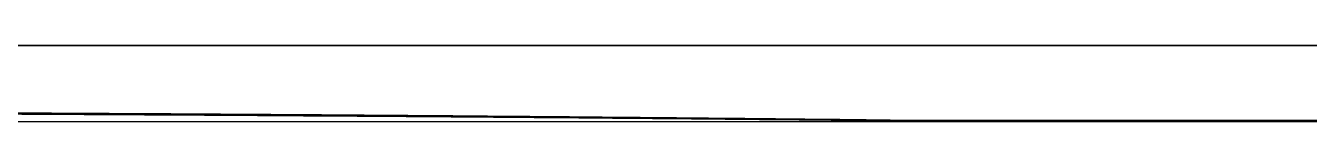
# Model space of a CAD drawing. Header units: millimetres. Extents: x 89860 to 502050, y -351975 to 882300.
# Drawn here: x 221358.142 to 221359.817, y -196998.038 to -196997.938 of the extents above; entities that cross this region are included whole.
import ezdxf

# ---------------------------------------------------------------- set-up
doc = ezdxf.new("R2010")
doc.units = ezdxf.units.MM
doc.header["$LTSCALE"] = 150
doc.layers.add('-----20 General Symbol', color=3, linetype='Continuous')
doc.layers.add('-----29 Cable Schedule', color=1, linetype='Continuous')

# ---------------------------------------------------------------- blocks, each defined once
blk = doc.blocks.new('A$C93139d4c')
at = {"layer": '-----20 General Symbol'}
blk.add_line((-31224.4641, -18798.0376), (-30930.2374, -18798.0376), dxfattribs=at)
for points, knots in [([(-30946.5969, -18797.9381), (-30945.8466, -18797.9381), (-30945.0962, -18797.9381), (-30943.5956, -18797.9381), (-30942.8453, -18797.9381), (-30940.5943, -18797.9381), (-30939.0936, -18797.9381), (-30937.593, -18797.9381)], [0, 0, 0, 0, 0.25, 0.25, 0.5, 0.5, 1, 1, 1, 1]), ([(-30937.593, -18797.9381), (-30938.3433, -18797.9381), (-30939.0936, -18797.9381), (-30940.5943, -18797.9381), (-30941.3446, -18797.9381), (-30943.5956, -18797.9381), (-30945.0962, -18797.9381), (-30946.5969, -18797.9381)], [0, 0, 0, 0, 0.25, 0.25, 0.5, 0.5, 1, 1, 1, 1]), ([(-30941.858, -18798.0266), (-30941.8644, -18798.0265), (-30941.8708, -18798.0265), (-30941.8805, -18798.0264), (-30941.8837, -18798.0264), (-30941.8902, -18798.0264), (-30941.8934, -18798.0264), (-30941.8966, -18798.0264)], [0, 0, 0, 0, 0.499963, 0.499963, 0.749983, 0.749983, 1, 1, 1, 1]), ([(-30941.8773, -18798.0276), (-30941.8749, -18798.0276), (-30941.8724, -18798.0276), (-30941.8676, -18798.0276), (-30941.8652, -18798.0276), (-30941.8612, -18798.0277), (-30941.8596, -18798.0277), (-30941.858, -18798.0277)], [0, 0, 0, 0, 0.375, 0.375, 0.75, 0.75, 1, 1, 1, 1]), ([(-30941.8197, -18798.0268), (-30941.826, -18798.0267), (-30941.8324, -18798.0267), (-30941.842, -18798.0266), (-30941.8452, -18798.0266), (-30941.8516, -18798.0266), (-30941.8548, -18798.0266), (-30941.858, -18798.0266)], [0, 0, 0, 0, 0.499965, 0.499965, 0.749985, 0.749985, 1, 1, 1, 1]), ([(-30941.858, -18798.0277), (-30941.8556, -18798.0277), (-30941.8532, -18798.0277), (-30941.8484, -18798.0277), (-30941.846, -18798.0277), (-30941.842, -18798.0278), (-30941.8404, -18798.0278), (-30941.8388, -18798.0278)], [0, 0, 0, 0, 0.375, 0.375, 0.75, 0.75, 1, 1, 1, 1]), ([(-30941.8388, -18798.0278), (-30941.8364, -18798.0278), (-30941.834, -18798.0278), (-30941.8292, -18798.0278), (-30941.8268, -18798.0278), (-30941.8229, -18798.0278), (-30941.8213, -18798.0279), (-30941.8197, -18798.0279)], [0, 0, 0, 0, 0.375, 0.375, 0.75, 0.75, 1, 1, 1, 1]), ([(-30941.7818, -18798.027), (-30941.7881, -18798.0269), (-30941.7944, -18798.0269), (-30941.8038, -18798.0268), (-30941.807, -18798.0268), (-30941.8133, -18798.0268), (-30941.8165, -18798.0268), (-30941.8197, -18798.0268)], [0, 0, 0, 0, 0.499966, 0.499966, 0.749985, 0.749985, 1, 1, 1, 1]), ([(-30941.8197, -18798.0279), (-30941.8133, -18798.0279), (-30941.807, -18798.0279), (-30941.7975, -18798.028), (-30941.7944, -18798.028), (-30941.7881, -18798.028), (-30941.785, -18798.028), (-30941.7818, -18798.0281)], [0, 0, 0, 0, 0.499965, 0.499965, 0.749984, 0.749984, 1, 1, 1, 1]), ([(-30941.7444, -18798.0272), (-30941.7506, -18798.0271), (-30941.7569, -18798.0271), (-30941.7662, -18798.0271), (-30941.7693, -18798.027), (-30941.7756, -18798.027), (-30941.7787, -18798.027), (-30941.7818, -18798.027)], [0, 0, 0, 0, 0.499966, 0.499966, 0.749985, 0.749985, 1, 1, 1, 1]), ([(-30941.7818, -18798.0281), (-30941.7756, -18798.0281), (-30941.7693, -18798.0281), (-30941.7599, -18798.0282), (-30941.7568, -18798.0282), (-30941.7506, -18798.0282), (-30941.7475, -18798.0282), (-30941.7444, -18798.0283)], [0, 0, 0, 0, 0.499963, 0.499963, 0.749984, 0.749984, 1, 1, 1, 1]), ([(-30941.7259, -18798.0273), (-30941.7274, -18798.0273), (-30941.7289, -18798.0273), (-30941.732, -18798.0273), (-30941.7336, -18798.0272), (-30941.7382, -18798.0272), (-30941.7413, -18798.0272), (-30941.7444, -18798.0272)], [0, 0, 0, 0, 0.25, 0.25, 0.5, 0.5, 1, 1, 1, 1]), ([(-30941.7444, -18798.0283), (-30941.7421, -18798.0283), (-30941.7398, -18798.0283), (-30941.7351, -18798.0283), (-30941.7328, -18798.0283), (-30941.7289, -18798.0283), (-30941.7274, -18798.0284), (-30941.7259, -18798.0284)], [0, 0, 0, 0, 0.375, 0.375, 0.75, 0.75, 1, 1, 1, 1]), ([(-30941.6891, -18798.0275), (-30941.6952, -18798.0275), (-30941.7013, -18798.0274), (-30941.7105, -18798.0274), (-30941.7136, -18798.0274), (-30941.7197, -18798.0273), (-30941.7228, -18798.0273), (-30941.7259, -18798.0273)], [0, 0, 0, 0, 0.499965, 0.499965, 0.749984, 0.749984, 1, 1, 1, 1]), ([(-30941.7259, -18798.0284), (-30941.7197, -18798.0284), (-30941.7136, -18798.0284), (-30941.7044, -18798.0285), (-30941.7013, -18798.0285), (-30941.6952, -18798.0285), (-30941.6922, -18798.0285), (-30941.6891, -18798.0286)], [0, 0, 0, 0, 0.499966, 0.499966, 0.749985, 0.749985, 1, 1, 1, 1]), ([(-30941.6709, -18798.0276), (-30941.6724, -18798.0276), (-30941.674, -18798.0276), (-30941.677, -18798.0276), (-30941.6785, -18798.0276), (-30941.6831, -18798.0275), (-30941.6861, -18798.0275), (-30941.6891, -18798.0275)], [0, 0, 0, 0, 0.25, 0.25, 0.5, 0.5, 1, 1, 1, 1]), ([(-30941.6891, -18798.0286), (-30941.6869, -18798.0286), (-30941.6846, -18798.0286), (-30941.68, -18798.0286), (-30941.6777, -18798.0286), (-30941.674, -18798.0287), (-30941.6724, -18798.0287), (-30941.6709, -18798.0287)], [0, 0, 0, 0, 0.375, 0.375, 0.75, 0.75, 1, 1, 1, 1]), ([(-30941.6528, -18798.0277), (-30941.6543, -18798.0277), (-30941.6558, -18798.0277), (-30941.6588, -18798.0277), (-30941.6604, -18798.0277), (-30941.6649, -18798.0277), (-30941.6679, -18798.0276), (-30941.6709, -18798.0276)], [0, 0, 0, 0, 0.25, 0.25, 0.5, 0.5, 1, 1, 1, 1]), ([(-30941.6709, -18798.0287), (-30941.6687, -18798.0287), (-30941.6664, -18798.0287), (-30941.6619, -18798.0287), (-30941.6596, -18798.0287), (-30941.6558, -18798.0288), (-30941.6543, -18798.0288), (-30941.6528, -18798.0288)], [0, 0, 0, 0, 0.375, 0.375, 0.75, 0.75, 1, 1, 1, 1]), ([(-30941.6348, -18798.0278), (-30941.6363, -18798.0278), (-30941.6378, -18798.0278), (-30941.6408, -18798.0278), (-30941.6423, -18798.0278), (-30941.6468, -18798.0278), (-30941.6498, -18798.0277), (-30941.6528, -18798.0277)], [0, 0, 0, 0, 0.25, 0.25, 0.5, 0.5, 1, 1, 1, 1]), ([(-30941.6528, -18798.0288), (-30941.6506, -18798.0288), (-30941.6483, -18798.0288), (-30941.6438, -18798.0288), (-30941.6416, -18798.0288), (-30941.6378, -18798.0289), (-30941.6363, -18798.0289), (-30941.6348, -18798.0289)], [0, 0, 0, 0, 0.375, 0.375, 0.75, 0.75, 1, 1, 1, 1]), ([(-30941.6169, -18798.028), (-30941.6184, -18798.0279), (-30941.6199, -18798.0279), (-30941.6229, -18798.0279), (-30941.6244, -18798.0279), (-30941.6289, -18798.0279), (-30941.6318, -18798.0279), (-30941.6348, -18798.0278)], [0, 0, 0, 0, 0.25, 0.25, 0.5, 0.5, 1, 1, 1, 1]), ([(-30941.6348, -18798.0289), (-30941.6326, -18798.0289), (-30941.6303, -18798.0289), (-30941.6259, -18798.0289), (-30941.6236, -18798.029), (-30941.6199, -18798.029), (-30941.6184, -18798.029), (-30941.6169, -18798.029)], [0, 0, 0, 0, 0.375, 0.375, 0.75, 0.75, 1, 1, 1, 1]), ([(-30941.5992, -18798.0281), (-30941.6006, -18798.0281), (-30941.6021, -18798.0281), (-30941.6051, -18798.028), (-30941.6066, -18798.028), (-30941.611, -18798.028), (-30941.614, -18798.028), (-30941.6169, -18798.028)], [0, 0, 0, 0, 0.25, 0.25, 0.5, 0.5, 1, 1, 1, 1]), ([(-30941.6169, -18798.029), (-30941.6147, -18798.029), (-30941.6125, -18798.029), (-30941.6081, -18798.029), (-30941.6058, -18798.0291), (-30941.6021, -18798.0291), (-30941.6006, -18798.0291), (-30941.5992, -18798.0291)], [0, 0, 0, 0, 0.375, 0.375, 0.75, 0.75, 1, 1, 1, 1]), ([(-30941.564, -18798.0283), (-30941.5699, -18798.0283), (-30941.5757, -18798.0282), (-30941.5845, -18798.0282), (-30941.5874, -18798.0281), (-30941.5933, -18798.0281), (-30941.5962, -18798.0281), (-30941.5992, -18798.0281)], [0, 0, 0, 0, 0.499971, 0.499971, 0.749987, 0.749987, 1, 1, 1, 1]), ([(-30941.5992, -18798.0291), (-30941.5933, -18798.0291), (-30941.5874, -18798.0292), (-30941.5786, -18798.0292), (-30941.5757, -18798.0292), (-30941.5699, -18798.0293), (-30941.567, -18798.0293), (-30941.564, -18798.0293)], [0, 0, 0, 0, 0.499974, 0.499974, 0.749989, 0.749989, 1, 1, 1, 1]), ([(-30941.5293, -18798.0285), (-30941.5351, -18798.0285), (-30941.5409, -18798.0285), (-30941.5495, -18798.0284), (-30941.5524, -18798.0284), (-30941.5582, -18798.0283), (-30941.5611, -18798.0283), (-30941.564, -18798.0283)], [0, 0, 0, 0, 0.499972, 0.499972, 0.749987, 0.749987, 1, 1, 1, 1]), ([(-30941.564, -18798.0293), (-30941.5582, -18798.0294), (-30941.5524, -18798.0294), (-30941.5437, -18798.0294), (-30941.5409, -18798.0295), (-30941.5351, -18798.0295), (-30941.5322, -18798.0295), (-30941.5293, -18798.0295)], [0, 0, 0, 0, 0.499973, 0.499973, 0.749988, 0.749988, 1, 1, 1, 1]), ([(-30941.5122, -18798.0287), (-30941.5136, -18798.0286), (-30941.5151, -18798.0286), (-30941.5179, -18798.0286), (-30941.5193, -18798.0286), (-30941.5236, -18798.0286), (-30941.5265, -18798.0286), (-30941.5293, -18798.0285)], [0, 0, 0, 0, 0.25, 0.25, 0.5, 0.5, 1, 1, 1, 1]), ([(-30941.5293, -18798.0295), (-30941.5272, -18798.0296), (-30941.5251, -18798.0296), (-30941.5208, -18798.0296), (-30941.5186, -18798.0296), (-30941.5151, -18798.0296), (-30941.5136, -18798.0296), (-30941.5122, -18798.0297)], [0, 0, 0, 0, 0.375, 0.375, 0.75, 0.75, 1, 1, 1, 1]), ([(-30941.4952, -18798.0288), (-30941.4966, -18798.0288), (-30941.498, -18798.0288), (-30941.5008, -18798.0287), (-30941.5023, -18798.0287), (-30941.5065, -18798.0287), (-30941.5094, -18798.0287), (-30941.5122, -18798.0287)], [0, 0, 0, 0, 0.25, 0.25, 0.5, 0.5, 1, 1, 1, 1]), ([(-30941.5122, -18798.0297), (-30941.5101, -18798.0297), (-30941.5079, -18798.0297), (-30941.5037, -18798.0297), (-30941.5016, -18798.0297), (-30941.498, -18798.0297), (-30941.4966, -18798.0298), (-30941.4952, -18798.0298)], [0, 0, 0, 0, 0.375, 0.375, 0.75, 0.75, 1, 1, 1, 1]), ([(-30941.4783, -18798.0289), (-30941.4797, -18798.0289), (-30941.4811, -18798.0289), (-30941.4839, -18798.0289), (-30941.4853, -18798.0288), (-30941.4895, -18798.0288), (-30941.4924, -18798.0288), (-30941.4952, -18798.0288)], [0, 0, 0, 0, 0.25, 0.25, 0.5, 0.5, 1, 1, 1, 1]), ([(-30941.4952, -18798.0298), (-30941.4931, -18798.0298), (-30941.4909, -18798.0298), (-30941.4867, -18798.0298), (-30941.4846, -18798.0298), (-30941.4811, -18798.0299), (-30941.4797, -18798.0299), (-30941.4783, -18798.0299)], [0, 0, 0, 0, 0.375, 0.375, 0.75, 0.75, 1, 1, 1, 1]), ([(-30941.4614, -18798.029), (-30941.4628, -18798.029), (-30941.4642, -18798.029), (-30941.4671, -18798.029), (-30941.4685, -18798.029), (-30941.4727, -18798.0289), (-30941.4755, -18798.0289), (-30941.4783, -18798.0289)], [0, 0, 0, 0, 0.25, 0.25, 0.5, 0.5, 1, 1, 1, 1]), ([(-30941.4783, -18798.0299), (-30941.4762, -18798.0299), (-30941.4741, -18798.0299), (-30941.4699, -18798.0299), (-30941.4678, -18798.03), (-30941.4642, -18798.03), (-30941.4628, -18798.03), (-30941.4614, -18798.03)], [0, 0, 0, 0, 0.375, 0.375, 0.75, 0.75, 1, 1, 1, 1]), ([(-30941.4448, -18798.0291), (-30941.4462, -18798.0291), (-30941.4476, -18798.0291), (-30941.4504, -18798.0291), (-30941.4517, -18798.0291), (-30941.4559, -18798.0291), (-30941.4587, -18798.029), (-30941.4614, -18798.029)], [0, 0, 0, 0, 0.25, 0.25, 0.5, 0.5, 1, 1, 1, 1]), ([(-30941.4614, -18798.03), (-30941.4594, -18798.03), (-30941.4573, -18798.03), (-30941.4531, -18798.0301), (-30941.4511, -18798.0301), (-30941.4476, -18798.0301), (-30941.4462, -18798.0301), (-30941.4448, -18798.0301)], [0, 0, 0, 0, 0.375, 0.375, 0.75, 0.75, 1, 1, 1, 1]), ([(-30941.4283, -18798.0293), (-30941.4297, -18798.0292), (-30941.431, -18798.0292), (-30941.4338, -18798.0292), (-30941.4352, -18798.0292), (-30941.4393, -18798.0292), (-30941.4421, -18798.0292), (-30941.4448, -18798.0291)], [0, 0, 0, 0, 0.25, 0.25, 0.5, 0.5, 1, 1, 1, 1]), ([(-30941.4448, -18798.0301), (-30941.4427, -18798.0301), (-30941.4407, -18798.0301), (-30941.4366, -18798.0302), (-30941.4345, -18798.0302), (-30941.431, -18798.0302), (-30941.4297, -18798.0302), (-30941.4283, -18798.0302)], [0, 0, 0, 0, 0.375, 0.375, 0.75, 0.75, 1, 1, 1, 1]), ([(-30941.4119, -18798.0294), (-30941.4132, -18798.0294), (-30941.4146, -18798.0294), (-30941.4174, -18798.0293), (-30941.4187, -18798.0293), (-30941.4228, -18798.0293), (-30941.4256, -18798.0293), (-30941.4283, -18798.0293)], [0, 0, 0, 0, 0.25, 0.25, 0.5, 0.5, 1, 1, 1, 1]), ([(-30941.4283, -18798.0302), (-30941.4262, -18798.0302), (-30941.4242, -18798.0303), (-30941.4201, -18798.0303), (-30941.418, -18798.0303), (-30941.4146, -18798.0303), (-30941.4132, -18798.0303), (-30941.4119, -18798.0303)], [0, 0, 0, 0, 0.375, 0.375, 0.75, 0.75, 1, 1, 1, 1]), ([(-30941.3956, -18798.0295), (-30941.3969, -18798.0295), (-30941.3983, -18798.0295), (-30941.401, -18798.0295), (-30941.4024, -18798.0295), (-30941.4065, -18798.0294), (-30941.4092, -18798.0294), (-30941.4119, -18798.0294)], [0, 0, 0, 0, 0.25, 0.25, 0.5, 0.5, 1, 1, 1, 1]), ([(-30941.4119, -18798.0303), (-30941.4098, -18798.0304), (-30941.4078, -18798.0304), (-30941.4037, -18798.0304), (-30941.4017, -18798.0304), (-30941.3983, -18798.0304), (-30941.3969, -18798.0304), (-30941.3956, -18798.0305)], [0, 0, 0, 0, 0.375, 0.375, 0.75, 0.75, 1, 1, 1, 1]), ([(-30941.3795, -18798.0296), (-30941.3808, -18798.0296), (-30941.3821, -18798.0296), (-30941.3848, -18798.0296), (-30941.3862, -18798.0296), (-30941.3902, -18798.0295), (-30941.3929, -18798.0295), (-30941.3956, -18798.0295)], [0, 0, 0, 0, 0.25, 0.25, 0.5, 0.5, 1, 1, 1, 1]), ([(-30941.3956, -18798.0305), (-30941.3936, -18798.0305), (-30941.3916, -18798.0305), (-30941.3875, -18798.0305), (-30941.3855, -18798.0305), (-30941.3821, -18798.0305), (-30941.3808, -18798.0306), (-30941.3795, -18798.0306)], [0, 0, 0, 0, 0.375, 0.375, 0.75, 0.75, 1, 1, 1, 1]), ([(-30941.3475, -18798.0299), (-30941.3528, -18798.0298), (-30941.3581, -18798.0298), (-30941.3661, -18798.0297), (-30941.3688, -18798.0297), (-30941.3741, -18798.0297), (-30941.3768, -18798.0296), (-30941.3795, -18798.0296)], [0, 0, 0, 0, 0.499966, 0.499966, 0.749985, 0.749985, 1, 1, 1, 1]), ([(-30941.3795, -18798.0306), (-30941.3741, -18798.0306), (-30941.3688, -18798.0306), (-30941.3608, -18798.0307), (-30941.3581, -18798.0307), (-30941.3528, -18798.0308), (-30941.3502, -18798.0308), (-30941.3475, -18798.0308)], [0, 0, 0, 0, 0.499965, 0.499965, 0.749984, 0.749984, 1, 1, 1, 1]), ([(-30941.3318, -18798.03), (-30941.3331, -18798.03), (-30941.3344, -18798.03), (-30941.3371, -18798.03), (-30941.3384, -18798.0299), (-30941.3423, -18798.0299), (-30941.3449, -18798.0299), (-30941.3475, -18798.0299)], [0, 0, 0, 0, 0.25, 0.25, 0.5, 0.5, 1, 1, 1, 1]), ([(-30941.3475, -18798.0308), (-30941.3423, -18798.0308), (-30941.3371, -18798.0309), (-30941.3292, -18798.0309), (-30941.3266, -18798.031), (-30941.3214, -18798.031), (-30941.3188, -18798.031), (-30941.3162, -18798.031)], [0, 0, 0, 0, 0.499965, 0.499965, 0.749984, 0.749984, 1, 1, 1, 1]), ([(-30941.3162, -18798.0301), (-30941.3175, -18798.0301), (-30941.3188, -18798.0301), (-30941.3214, -18798.0301), (-30941.3227, -18798.0301), (-30941.3266, -18798.03), (-30941.3292, -18798.03), (-30941.3318, -18798.03)], [0, 0, 0, 0, 0.25, 0.25, 0.5, 0.5, 1, 1, 1, 1]), ([(-30941.3007, -18798.0302), (-30941.302, -18798.0302), (-30941.3033, -18798.0302), (-30941.3059, -18798.0302), (-30941.3072, -18798.0302), (-30941.311, -18798.0302), (-30941.3136, -18798.0301), (-30941.3162, -18798.0301)], [0, 0, 0, 0, 0.25, 0.25, 0.5, 0.5, 1, 1, 1, 1]), ([(-30941.3162, -18798.031), (-30941.3143, -18798.031), (-30941.3123, -18798.0311), (-30941.3085, -18798.0311), (-30941.3065, -18798.0311), (-30941.3033, -18798.0311), (-30941.302, -18798.0311), (-30941.3007, -18798.0312)], [0, 0, 0, 0, 0.375, 0.375, 0.75, 0.75, 1, 1, 1, 1]), ([(-30941.2701, -18798.0305), (-30941.2752, -18798.0305), (-30941.2803, -18798.0304), (-30941.2879, -18798.0304), (-30941.2904, -18798.0303), (-30941.2956, -18798.0303), (-30941.2981, -18798.0303), (-30941.3007, -18798.0302)], [0, 0, 0, 0, 0.499964, 0.499964, 0.749984, 0.749984, 1, 1, 1, 1]), ([(-30941.3007, -18798.0312), (-30941.2956, -18798.0312), (-30941.2905, -18798.0312), (-30941.2828, -18798.0313), (-30941.2803, -18798.0313), (-30941.2752, -18798.0313), (-30941.2727, -18798.0314), (-30941.2701, -18798.0314)], [0, 0, 0, 0, 0.499967, 0.499967, 0.749985, 0.749985, 1, 1, 1, 1]), ([(-30941.2402, -18798.0307), (-30941.2451, -18798.0307), (-30941.2501, -18798.0307), (-30941.2576, -18798.0306), (-30941.2601, -18798.0306), (-30941.2651, -18798.0305), (-30941.2676, -18798.0305), (-30941.2701, -18798.0305)], [0, 0, 0, 0, 0.499966, 0.499966, 0.749985, 0.749985, 1, 1, 1, 1]), ([(-30941.2701, -18798.0314), (-30941.2651, -18798.0314), (-30941.2601, -18798.0315), (-30941.2526, -18798.0315), (-30941.2501, -18798.0315), (-30941.2451, -18798.0316), (-30941.2426, -18798.0316), (-30941.2402, -18798.0316)], [0, 0, 0, 0, 0.499965, 0.499965, 0.749985, 0.749985, 1, 1, 1, 1]), ([(-30941.2107, -18798.031), (-30941.2156, -18798.031), (-30941.2205, -18798.0309), (-30941.2278, -18798.0309), (-30941.2303, -18798.0308), (-30941.2352, -18798.0308), (-30941.2377, -18798.0308), (-30941.2402, -18798.0307)], [0, 0, 0, 0, 0.49997, 0.49997, 0.749987, 0.749987, 1, 1, 1, 1]), ([(-30941.2402, -18798.0316), (-30941.2352, -18798.0317), (-30941.2303, -18798.0317), (-30941.2229, -18798.0318), (-30941.2205, -18798.0318), (-30941.2156, -18798.0318), (-30941.2132, -18798.0318), (-30941.2107, -18798.0319)], [0, 0, 0, 0, 0.499967, 0.499967, 0.749985, 0.749985, 1, 1, 1, 1]), ([(-30941.1819, -18798.0312), (-30941.1867, -18798.0312), (-30941.1915, -18798.0312), (-30941.1986, -18798.0311), (-30941.201, -18798.0311), (-30941.2059, -18798.031), (-30941.2083, -18798.031), (-30941.2107, -18798.031)], [0, 0, 0, 0, 0.499968, 0.499968, 0.749986, 0.749986, 1, 1, 1, 1]), ([(-30941.2107, -18798.0319), (-30941.2059, -18798.0319), (-30941.2011, -18798.0319), (-30941.1938, -18798.032), (-30941.1914, -18798.032), (-30941.1867, -18798.032), (-30941.1843, -18798.0321), (-30941.1819, -18798.0321)], [0, 0, 0, 0, 0.499967, 0.499967, 0.749986, 0.749986, 1, 1, 1, 1]), ([(-30941.1536, -18798.0315), (-30941.1583, -18798.0315), (-30941.163, -18798.0314), (-30941.17, -18798.0314), (-30941.1724, -18798.0313), (-30941.1771, -18798.0313), (-30941.1795, -18798.0313), (-30941.1819, -18798.0312)], [0, 0, 0, 0, 0.49997, 0.49997, 0.749987, 0.749987, 1, 1, 1, 1]), ([(-30941.1819, -18798.0321), (-30941.1771, -18798.0321), (-30941.1724, -18798.0322), (-30941.1653, -18798.0322), (-30941.1629, -18798.0322), (-30941.1583, -18798.0323), (-30941.1559, -18798.0323), (-30941.1536, -18798.0323)], [0, 0, 0, 0, 0.499966, 0.499966, 0.749985, 0.749985, 1, 1, 1, 1]), ([(-30941.1397, -18798.0316), (-30941.1408, -18798.0316), (-30941.142, -18798.0316), (-30941.1443, -18798.0316), (-30941.1455, -18798.0316), (-30941.1489, -18798.0315), (-30941.1513, -18798.0315), (-30941.1536, -18798.0315)], [0, 0, 0, 0, 0.25, 0.25, 0.5, 0.5, 1, 1, 1, 1]), ([(-30941.1536, -18798.0323), (-30941.1518, -18798.0323), (-30941.1501, -18798.0323), (-30941.1466, -18798.0324), (-30941.1449, -18798.0324), (-30941.142, -18798.0324), (-30941.1408, -18798.0324), (-30941.1397, -18798.0324)], [0, 0, 0, 0, 0.375, 0.375, 0.75, 0.75, 1, 1, 1, 1]), ([(-30941.1123, -18798.0319), (-30941.1168, -18798.0318), (-30941.1214, -18798.0318), (-30941.1282, -18798.0317), (-30941.1305, -18798.0317), (-30941.1351, -18798.0317), (-30941.1374, -18798.0316), (-30941.1397, -18798.0316)], [0, 0, 0, 0, 0.499972, 0.499972, 0.749988, 0.749988, 1, 1, 1, 1]), ([(-30941.1397, -18798.0324), (-30941.1351, -18798.0325), (-30941.1305, -18798.0325), (-30941.1236, -18798.0326), (-30941.1213, -18798.0326), (-30941.1168, -18798.0326), (-30941.1146, -18798.0326), (-30941.1123, -18798.0327)], [0, 0, 0, 0, 0.499969, 0.499969, 0.749986, 0.749986, 1, 1, 1, 1]), ([(-30941.0855, -18798.0321), (-30941.0899, -18798.0321), (-30941.0944, -18798.032), (-30941.101, -18798.032), (-30941.1033, -18798.032), (-30941.1078, -18798.0319), (-30941.11, -18798.0319), (-30941.1123, -18798.0319)], [0, 0, 0, 0, 0.499972, 0.499972, 0.749988, 0.749988, 1, 1, 1, 1]), ([(-30941.1123, -18798.0327), (-30941.1078, -18798.0327), (-30941.1033, -18798.0327), (-30941.0966, -18798.0328), (-30941.0943, -18798.0328), (-30941.0899, -18798.0329), (-30941.0877, -18798.0329), (-30941.0855, -18798.0329)], [0, 0, 0, 0, 0.49997, 0.49997, 0.749987, 0.749987, 1, 1, 1, 1]), ([(-30941.0464, -18798.0325), (-30941.0529, -18798.0324), (-30941.0593, -18798.0324), (-30941.0691, -18798.0323), (-30941.0723, -18798.0322), (-30941.0789, -18798.0322), (-30941.0822, -18798.0321), (-30941.0855, -18798.0321)], [0, 0, 0, 0, 0.499982, 0.499982, 0.749992, 0.749992, 1, 1, 1, 1]), ([(-30941.0855, -18798.0329), (-30941.0789, -18798.0329), (-30941.0723, -18798.033), (-30941.0625, -18798.0331), (-30941.0593, -18798.0331), (-30941.0528, -18798.0332), (-30941.0496, -18798.0332), (-30941.0464, -18798.0332)], [0, 0, 0, 0, 0.499982, 0.499982, 0.749992, 0.749992, 1, 1, 1, 1]), ([(-30941.0212, -18798.0327), (-30941.0254, -18798.0327), (-30941.0296, -18798.0326), (-30941.0358, -18798.0326), (-30941.0379, -18798.0326), (-30941.0422, -18798.0325), (-30941.0443, -18798.0325), (-30941.0464, -18798.0325)], [0, 0, 0, 0, 0.499974, 0.499974, 0.749989, 0.749989, 1, 1, 1, 1]), ([(-30941.0464, -18798.0332), (-30941.0422, -18798.0333), (-30941.038, -18798.0333), (-30941.0316, -18798.0334), (-30941.0295, -18798.0334), (-30941.0254, -18798.0334), (-30941.0233, -18798.0334), (-30941.0212, -18798.0335)], [0, 0, 0, 0, 0.499971, 0.499971, 0.749987, 0.749987, 1, 1, 1, 1]), ([(-30941.0088, -18798.0328), (-30941.0098, -18798.0328), (-30941.0109, -18798.0328), (-30941.0129, -18798.0328), (-30941.014, -18798.0328), (-30941.0171, -18798.0328), (-30941.0191, -18798.0327), (-30941.0212, -18798.0327)], [0, 0, 0, 0, 0.25, 0.25, 0.5, 0.5, 1, 1, 1, 1]), ([(-30941.0212, -18798.0335), (-30941.0196, -18798.0335), (-30941.0181, -18798.0335), (-30941.015, -18798.0335), (-30941.0134, -18798.0335), (-30941.0109, -18798.0335), (-30941.0098, -18798.0336), (-30941.0088, -18798.0336)], [0, 0, 0, 0, 0.375, 0.375, 0.75, 0.75, 1, 1, 1, 1]), ([(-30940.9845, -18798.0331), (-30940.9885, -18798.033), (-30940.9925, -18798.033), (-30940.9986, -18798.0329), (-30941.0006, -18798.0329), (-30941.0047, -18798.0329), (-30941.0068, -18798.0329), (-30941.0088, -18798.0328)], [0, 0, 0, 0, 0.499974, 0.499974, 0.749989, 0.749989, 1, 1, 1, 1]), ([(-30941.0088, -18798.0336), (-30941.0047, -18798.0336), (-30941.0006, -18798.0336), (-30940.9945, -18798.0337), (-30940.9925, -18798.0337), (-30940.9885, -18798.0337), (-30940.9865, -18798.0338), (-30940.9845, -18798.0338)], [0, 0, 0, 0, 0.499973, 0.499973, 0.749988, 0.749988, 1, 1, 1, 1]), ([(-30940.9608, -18798.0333), (-30940.9647, -18798.0333), (-30940.9686, -18798.0332), (-30940.9745, -18798.0332), (-30940.9765, -18798.0332), (-30940.9805, -18798.0331), (-30940.9825, -18798.0331), (-30940.9845, -18798.0331)], [0, 0, 0, 0, 0.499974, 0.499974, 0.749989, 0.749989, 1, 1, 1, 1]), ([(-30940.9845, -18798.0338), (-30940.9805, -18798.0338), (-30940.9765, -18798.0339), (-30940.9706, -18798.0339), (-30940.9686, -18798.0339), (-30940.9647, -18798.034), (-30940.9628, -18798.034), (-30940.9608, -18798.034)], [0, 0, 0, 0, 0.499973, 0.499973, 0.749988, 0.749988, 1, 1, 1, 1]), ([(-30940.9492, -18798.0334), (-30940.9502, -18798.0334), (-30940.9511, -18798.0334), (-30940.9531, -18798.0334), (-30940.954, -18798.0334), (-30940.9569, -18798.0334), (-30940.9589, -18798.0333), (-30940.9608, -18798.0333)], [0, 0, 0, 0, 0.25, 0.25, 0.5, 0.5, 1, 1, 1, 1]), ([(-30940.9608, -18798.034), (-30940.9594, -18798.034), (-30940.9579, -18798.034), (-30940.955, -18798.034), (-30940.9536, -18798.0341), (-30940.9511, -18798.0341), (-30940.9502, -18798.0341), (-30940.9492, -18798.0341)], [0, 0, 0, 0, 0.375, 0.375, 0.75, 0.75, 1, 1, 1, 1]), ([(-30940.9378, -18798.0335), (-30940.9387, -18798.0335), (-30940.9397, -18798.0335), (-30940.9416, -18798.0335), (-30940.9425, -18798.0335), (-30940.9454, -18798.0335), (-30940.9473, -18798.0334), (-30940.9492, -18798.0334)], [0, 0, 0, 0, 0.25, 0.25, 0.5, 0.5, 1, 1, 1, 1]), ([(-30940.9492, -18798.0341), (-30940.9478, -18798.0341), (-30940.9464, -18798.0341), (-30940.9435, -18798.0342), (-30940.9421, -18798.0342), (-30940.9397, -18798.0342), (-30940.9387, -18798.0342), (-30940.9378, -18798.0342)], [0, 0, 0, 0, 0.375, 0.375, 0.75, 0.75, 1, 1, 1, 1]), ([(-30940.9265, -18798.0337), (-30940.9275, -18798.0336), (-30940.9284, -18798.0336), (-30940.9303, -18798.0336), (-30940.9312, -18798.0336), (-30940.934, -18798.0336), (-30940.9359, -18798.0336), (-30940.9378, -18798.0335)], [0, 0, 0, 0, 0.25, 0.25, 0.5, 0.5, 1, 1, 1, 1]), ([(-30940.9378, -18798.0342), (-30940.9364, -18798.0342), (-30940.935, -18798.0342), (-30940.9322, -18798.0343), (-30940.9307, -18798.0343), (-30940.9284, -18798.0343), (-30940.9275, -18798.0343), (-30940.9265, -18798.0343)], [0, 0, 0, 0, 0.375, 0.375, 0.75, 0.75, 1, 1, 1, 1]), ([(-30940.9154, -18798.0338), (-30940.9164, -18798.0338), (-30940.9173, -18798.0338), (-30940.9191, -18798.0337), (-30940.9201, -18798.0337), (-30940.9228, -18798.0337), (-30940.9247, -18798.0337), (-30940.9265, -18798.0337)], [0, 0, 0, 0, 0.25, 0.25, 0.5, 0.5, 1, 1, 1, 1]), ([(-30940.9265, -18798.0343), (-30940.9251, -18798.0343), (-30940.9237, -18798.0343), (-30940.921, -18798.0344), (-30940.9196, -18798.0344), (-30940.9173, -18798.0344), (-30940.9164, -18798.0344), (-30940.9154, -18798.0344)], [0, 0, 0, 0, 0.375, 0.375, 0.75, 0.75, 1, 1, 1, 1]), ([(-30940.8937, -18798.034), (-30940.8973, -18798.034), (-30940.9009, -18798.0339), (-30940.9063, -18798.0339), (-30940.9081, -18798.0338), (-30940.9118, -18798.0338), (-30940.9136, -18798.0338), (-30940.9154, -18798.0338)], [0, 0, 0, 0, 0.499977, 0.499977, 0.74999, 0.74999, 1, 1, 1, 1]), ([(-30940.9154, -18798.0344), (-30940.9118, -18798.0344), (-30940.9081, -18798.0345), (-30940.9027, -18798.0345), (-30940.9009, -18798.0346), (-30940.8973, -18798.0346), (-30940.8955, -18798.0346), (-30940.8937, -18798.0346)], [0, 0, 0, 0, 0.499975, 0.499975, 0.749989, 0.749989, 1, 1, 1, 1]), ([(-30940.8831, -18798.0341), (-30940.884, -18798.0341), (-30940.8849, -18798.0341), (-30940.8867, -18798.0341), (-30940.8875, -18798.0341), (-30940.8902, -18798.034), (-30940.8919, -18798.034), (-30940.8937, -18798.034)], [0, 0, 0, 0, 0.25, 0.25, 0.5, 0.5, 1, 1, 1, 1]), ([(-30940.8937, -18798.0346), (-30940.8924, -18798.0346), (-30940.8911, -18798.0346), (-30940.8884, -18798.0347), (-30940.8871, -18798.0347), (-30940.8849, -18798.0347), (-30940.884, -18798.0347), (-30940.8831, -18798.0347)], [0, 0, 0, 0, 0.375, 0.375, 0.75, 0.75, 1, 1, 1, 1]), ([(-30940.8727, -18798.0342), (-30940.8736, -18798.0342), (-30940.8744, -18798.0342), (-30940.8762, -18798.0342), (-30940.877, -18798.0342), (-30940.8797, -18798.0341), (-30940.8814, -18798.0341), (-30940.8831, -18798.0341)], [0, 0, 0, 0, 0.25, 0.25, 0.5, 0.5, 1, 1, 1, 1]), ([(-30940.8831, -18798.0347), (-30940.8818, -18798.0347), (-30940.8805, -18798.0347), (-30940.8779, -18798.0348), (-30940.8766, -18798.0348), (-30940.8744, -18798.0348), (-30940.8736, -18798.0348), (-30940.8727, -18798.0348)], [0, 0, 0, 0, 0.375, 0.375, 0.75, 0.75, 1, 1, 1, 1]), ([(-30940.8625, -18798.0343), (-30940.8633, -18798.0343), (-30940.8642, -18798.0343), (-30940.8659, -18798.0343), (-30940.8667, -18798.0343), (-30940.8693, -18798.0342), (-30940.871, -18798.0342), (-30940.8727, -18798.0342)], [0, 0, 0, 0, 0.25, 0.25, 0.5, 0.5, 1, 1, 1, 1]), ([(-30940.8727, -18798.0348), (-30940.8714, -18798.0348), (-30940.8702, -18798.0348), (-30940.8676, -18798.0349), (-30940.8663, -18798.0349), (-30940.8642, -18798.0349), (-30940.8633, -18798.0349), (-30940.8625, -18798.0349)], [0, 0, 0, 0, 0.375, 0.375, 0.75, 0.75, 1, 1, 1, 1]), ([(-30940.8424, -18798.0345), (-30940.8458, -18798.0345), (-30940.8491, -18798.0345), (-30940.854, -18798.0344), (-30940.8557, -18798.0344), (-30940.8591, -18798.0344), (-30940.8608, -18798.0343), (-30940.8625, -18798.0343)], [0, 0, 0, 0, 0.499977, 0.499977, 0.74999, 0.74999, 1, 1, 1, 1]), ([(-30940.8625, -18798.0349), (-30940.8591, -18798.0349), (-30940.8557, -18798.035), (-30940.8507, -18798.035), (-30940.8491, -18798.035), (-30940.8457, -18798.0351), (-30940.8441, -18798.0351), (-30940.8424, -18798.0351)], [0, 0, 0, 0, 0.499976, 0.499976, 0.749989, 0.749989, 1, 1, 1, 1]), ([(-30940.8327, -18798.0346), (-30940.8335, -18798.0346), (-30940.8343, -18798.0346), (-30940.836, -18798.0346), (-30940.8368, -18798.0346), (-30940.8392, -18798.0346), (-30940.8408, -18798.0346), (-30940.8424, -18798.0345)], [0, 0, 0, 0, 0.25, 0.25, 0.5, 0.5, 1, 1, 1, 1]), ([(-30940.8424, -18798.0351), (-30940.8412, -18798.0351), (-30940.84, -18798.0351), (-30940.8376, -18798.0352), (-30940.8364, -18798.0352), (-30940.8343, -18798.0352), (-30940.8335, -18798.0352), (-30940.8327, -18798.0352)], [0, 0, 0, 0, 0.375, 0.375, 0.75, 0.75, 1, 1, 1, 1]), ([(-30940.8231, -18798.0347), (-30940.8239, -18798.0347), (-30940.8247, -18798.0347), (-30940.8263, -18798.0347), (-30940.8271, -18798.0347), (-30940.8295, -18798.0347), (-30940.8311, -18798.0347), (-30940.8327, -18798.0346)], [0, 0, 0, 0, 0.25, 0.25, 0.5, 0.5, 1, 1, 1, 1]), ([(-30940.8327, -18798.0352), (-30940.8315, -18798.0352), (-30940.8303, -18798.0352), (-30940.8279, -18798.0352), (-30940.8267, -18798.0353), (-30940.8247, -18798.0353), (-30940.8239, -18798.0353), (-30940.8231, -18798.0353)], [0, 0, 0, 0, 0.375, 0.375, 0.75, 0.75, 1, 1, 1, 1]), ([(-30940.8046, -18798.0349), (-30940.8077, -18798.0349), (-30940.8107, -18798.0349), (-30940.8153, -18798.0348), (-30940.8169, -18798.0348), (-30940.82, -18798.0348), (-30940.8216, -18798.0348), (-30940.8231, -18798.0347)], [0, 0, 0, 0, 0.499977, 0.499977, 0.74999, 0.74999, 1, 1, 1, 1]), ([(-30940.8231, -18798.0353), (-30940.82, -18798.0353), (-30940.8169, -18798.0354), (-30940.8122, -18798.0354), (-30940.8107, -18798.0354), (-30940.8076, -18798.0354), (-30940.8061, -18798.0355), (-30940.8046, -18798.0355)], [0, 0, 0, 0, 0.499977, 0.499977, 0.74999, 0.74999, 1, 1, 1, 1]), ([(-30940.7955, -18798.035), (-30940.7963, -18798.035), (-30940.797, -18798.035), (-30940.7986, -18798.035), (-30940.7993, -18798.035), (-30940.8016, -18798.035), (-30940.8031, -18798.035), (-30940.8046, -18798.0349)], [0, 0, 0, 0, 0.25, 0.25, 0.5, 0.5, 1, 1, 1, 1]), ([(-30940.8046, -18798.0355), (-30940.8035, -18798.0355), (-30940.8023, -18798.0355), (-30940.8001, -18798.0355), (-30940.7989, -18798.0355), (-30940.797, -18798.0355), (-30940.7963, -18798.0356), (-30940.7955, -18798.0356)], [0, 0, 0, 0, 0.375, 0.375, 0.75, 0.75, 1, 1, 1, 1]), ([(-30940.7867, -18798.0351), (-30940.7874, -18798.0351), (-30940.7882, -18798.0351), (-30940.7896, -18798.0351), (-30940.7904, -18798.0351), (-30940.7926, -18798.0351), (-30940.7941, -18798.0351), (-30940.7955, -18798.035)], [0, 0, 0, 0, 0.25, 0.25, 0.5, 0.5, 1, 1, 1, 1]), ([(-30940.7955, -18798.0356), (-30940.7944, -18798.0356), (-30940.7933, -18798.0356), (-30940.7911, -18798.0356), (-30940.79, -18798.0356), (-30940.7882, -18798.0356), (-30940.7874, -18798.0356), (-30940.7867, -18798.0356)], [0, 0, 0, 0, 0.375, 0.375, 0.75, 0.75, 1, 1, 1, 1]), ([(-30940.7781, -18798.0352), (-30940.7788, -18798.0352), (-30940.7795, -18798.0352), (-30940.7809, -18798.0352), (-30940.7817, -18798.0352), (-30940.7838, -18798.0352), (-30940.7853, -18798.0352), (-30940.7867, -18798.0351)], [0, 0, 0, 0, 0.25, 0.25, 0.5, 0.5, 1, 1, 1, 1]), ([(-30940.7867, -18798.0356), (-30940.7856, -18798.0357), (-30940.7845, -18798.0357), (-30940.7824, -18798.0357), (-30940.7813, -18798.0357), (-30940.7795, -18798.0357), (-30940.7788, -18798.0357), (-30940.7781, -18798.0357)], [0, 0, 0, 0, 0.375, 0.375, 0.75, 0.75, 1, 1, 1, 1]), ([(-30940.7696, -18798.0353), (-30940.7703, -18798.0353), (-30940.771, -18798.0353), (-30940.7724, -18798.0353), (-30940.7731, -18798.0353), (-30940.7752, -18798.0353), (-30940.7766, -18798.0353), (-30940.7781, -18798.0352)], [0, 0, 0, 0, 0.25, 0.25, 0.5, 0.5, 1, 1, 1, 1]), ([(-30940.7781, -18798.0357), (-30940.777, -18798.0357), (-30940.7759, -18798.0358), (-30940.7738, -18798.0358), (-30940.7727, -18798.0358), (-30940.771, -18798.0358), (-30940.7703, -18798.0358), (-30940.7696, -18798.0358)], [0, 0, 0, 0, 0.375, 0.375, 0.75, 0.75, 1, 1, 1, 1]), ([(-30940.7612, -18798.0354), (-30940.7619, -18798.0354), (-30940.7626, -18798.0354), (-30940.764, -18798.0354), (-30940.7647, -18798.0354), (-30940.7668, -18798.0354), (-30940.7682, -18798.0353), (-30940.7696, -18798.0353)], [0, 0, 0, 0, 0.25, 0.25, 0.5, 0.5, 1, 1, 1, 1]), ([(-30940.7532, -18798.0355), (-30940.7538, -18798.0355), (-30940.7545, -18798.0355), (-30940.7559, -18798.0355), (-30940.7565, -18798.0355), (-30940.7585, -18798.0355), (-30940.7599, -18798.0354), (-30940.7612, -18798.0354)], [0, 0, 0, 0, 0.25, 0.25, 0.5, 0.5, 1, 1, 1, 1]), ([(-30940.7452, -18798.0356), (-30940.7459, -18798.0356), (-30940.7466, -18798.0356), (-30940.7479, -18798.0356), (-30940.7485, -18798.0356), (-30940.7505, -18798.0355), (-30940.7518, -18798.0355), (-30940.7532, -18798.0355)], [0, 0, 0, 0, 0.25, 0.25, 0.5, 0.5, 1, 1, 1, 1]), ([(-30940.7375, -18798.0357), (-30940.7381, -18798.0357), (-30940.7388, -18798.0357), (-30940.7401, -18798.0357), (-30940.7407, -18798.0357), (-30940.7426, -18798.0356), (-30940.7439, -18798.0356), (-30940.7452, -18798.0356)], [0, 0, 0, 0, 0.25, 0.25, 0.5, 0.5, 1, 1, 1, 1]), ([(-30940.7299, -18798.0358), (-30940.7305, -18798.0358), (-30940.7312, -18798.0358), (-30940.7324, -18798.0358), (-30940.7331, -18798.0357), (-30940.735, -18798.0357), (-30940.7362, -18798.0357), (-30940.7375, -18798.0357)], [0, 0, 0, 0, 0.25, 0.25, 0.5, 0.5, 1, 1, 1, 1]), ([(-30940.7696, -18798.0358), (-30940.7685, -18798.0358), (-30940.7675, -18798.0358), (-30940.7654, -18798.0359), (-30940.7644, -18798.0359), (-30940.7626, -18798.0359), (-30940.7619, -18798.0359), (-30940.7612, -18798.0359)], [0, 0, 0, 0, 0.375, 0.375, 0.75, 0.75, 1, 1, 1, 1]), ([(-30940.7612, -18798.0359), (-30940.7602, -18798.0359), (-30940.7592, -18798.0359), (-30940.7572, -18798.0359), (-30940.7562, -18798.036), (-30940.7545, -18798.036), (-30940.7538, -18798.036), (-30940.7532, -18798.036)], [0, 0, 0, 0, 0.375, 0.375, 0.75, 0.75, 1, 1, 1, 1]), ([(-30940.7532, -18798.036), (-30940.7522, -18798.036), (-30940.7512, -18798.036), (-30940.7492, -18798.036), (-30940.7482, -18798.036), (-30940.7466, -18798.036), (-30940.7459, -18798.0361), (-30940.7452, -18798.0361)], [0, 0, 0, 0, 0.375, 0.375, 0.75, 0.75, 1, 1, 1, 1]), ([(-30940.7452, -18798.0361), (-30940.7443, -18798.0361), (-30940.7433, -18798.0361), (-30940.7414, -18798.0361), (-30940.7404, -18798.0361), (-30940.7388, -18798.0361), (-30940.7381, -18798.0361), (-30940.7375, -18798.0361)], [0, 0, 0, 0, 0.375, 0.375, 0.75, 0.75, 1, 1, 1, 1]), ([(-30940.7375, -18798.0361), (-30940.7365, -18798.0361), (-30940.7356, -18798.0362), (-30940.7337, -18798.0362), (-30940.7327, -18798.0362), (-30940.7312, -18798.0362), (-30940.7305, -18798.0362), (-30940.7299, -18798.0362)], [0, 0, 0, 0, 0.375, 0.375, 0.75, 0.75, 1, 1, 1, 1]), ([(-30940.7299, -18798.0358), (-30940.6143, -18798.0358), (-30940.4987, -18798.0358), (-30940.2674, -18798.0358), (-30940.1518, -18798.0358), (-30939.805, -18798.0358), (-30939.5737, -18798.0358), (-30939.3425, -18798.0358)], [0, 0, 0, 0, 0.25, 0.25, 0.5, 0.5, 1, 1, 1, 1]), ([(-30939.3425, -18798.0362), (-30939.4581, -18798.0362), (-30939.5737, -18798.0362), (-30939.805, -18798.0362), (-30939.9206, -18798.0362), (-30940.2674, -18798.0362), (-30940.4987, -18798.0362), (-30940.7299, -18798.0362)], [0, 0, 0, 0, 0.25, 0.25, 0.5, 0.5, 1, 1, 1, 1])]:
    blk.add_open_spline(points, degree=3, knots=knots, dxfattribs=at)

msp = doc.modelspace()

# ---------------------------------------------------------------- block references
at = {"layer": '-----29 Cable Schedule'}
msp.add_blockref('A$C93139d4c', (252300, -178200), dxfattribs=at)

doc.saveas('drawing.dxf')
